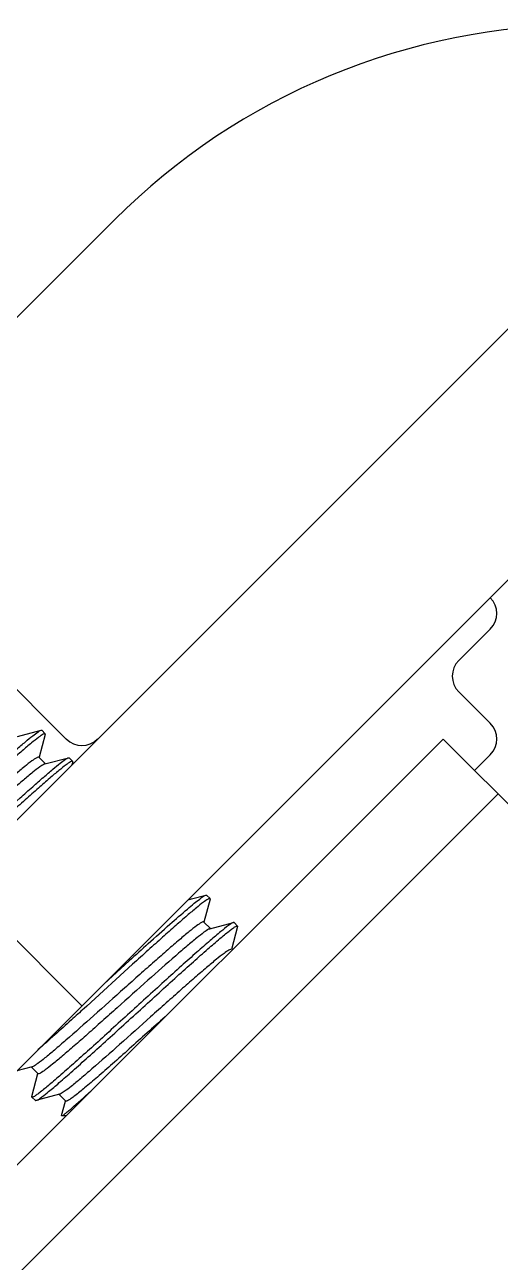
# Model space of a CAD drawing. Extents: x -409572 to -157272, y 600795 to 878326.
# Drawn here: x -394403.5 to -394294, y 807111 to 807395.9 of the extents above; entities that cross this region are included whole.
import ezdxf

# ---------------------------------------------------------------- set-up
doc = ezdxf.new("R2010")
doc.units = 0
doc.header["$LTSCALE"] = 1000
doc.header["$MEASUREMENT"] = 0
doc.layers.get('0').update_dxf_attribs({"linetype": 'CONTINUOUS'})

msp = doc.modelspace()

# ---------------------------------------------------------------- linework, layer by layer
for p, q in [((-394268.21, 807349.99), (-394473.44, 807144.76)), ((-394382.81, 807351.03), (-394430.06, 807303.78)), ((-394444.53, 807115.85), (-394263.8, 807296.57)), ((-394430.06, 807267.64), (-394393.92, 807231.5)), ((-394296.34, 807256.8), (-394303.57, 807249.57)), ((-394303.57, 807242.35), (-394296.34, 807235.12)), ((-394405.16, 807232.08), (-394399.71, 807233.52)), ((-394398.76, 807232.57), (-394400.18, 807227.3)), ((-394399.71, 807233.52), (-394399.56, 807233.51)), ((-394398.78, 807232.72), (-394399.56, 807233.51)), ((-395917.99, 805620.7), (-394307.2, 807231.49)), ((-394159.02, 807083.32), (-394307.2, 807231.49)), ((-394400.24, 807227.32), (-394398.7, 807225.79)), ((-394398.83, 807225.75), (-394393.39, 807227.2)), ((-394393.39, 807227.2), (-394393.24, 807227.19)), ((-394392.45, 807226.4), (-394393.24, 807227.19)), ((-394392.44, 807226.25), (-394392.62, 807225.58)), ((-394392.44, 807226.25), (-394392.45, 807226.4)), ((-394296.34, 807227.89), (-394299.97, 807224.27)), ((-394398.83, 807225.75), (-394399, 807225.69)), ((-395905.34, 805608.05), (-394294.55, 807218.85)), ((-394390.32, 807170.06), (-394419.23, 807198.97)), ((-394365.9, 807194.48), (-394365.12, 807194.68)), ((-394365.12, 807194.68), (-394361.77, 807195.58)), ((-394360.82, 807194.63), (-394362.23, 807189.36)), ((-394361.77, 807195.58), (-394361.62, 807195.57)), ((-394360.83, 807194.78), (-394361.62, 807195.57)), ((-394360.82, 807194.63), (-394360.83, 807194.78)), ((-394362.29, 807189.37), (-394360.76, 807187.84)), ((-394360.89, 807187.8), (-394355.44, 807189.25)), ((-394355.44, 807189.25), (-394355.54, 807189.22)), ((-394355.29, 807189.24), (-394355.44, 807189.25)), ((-394354.5, 807188.45), (-394355.29, 807189.24)), ((-394354.49, 807188.3), (-394355.91, 807183.03)), ((-394354.5, 807188.45), (-394354.49, 807188.3)), ((-394385.21, 807175.17), (-394379.43, 807180.42)), ((-394378.64, 807179.64), (-394389.21, 807170.01)), ((-394389.21, 807170.01), (-394389.81, 807169.47)), ((-394401.77, 807156.02), (-394405.3, 807155.07)), ((-394400.37, 807154.45), (-394401.9, 807155.98)), ((-394401.83, 807149.19), (-394400.43, 807154.47)), ((-394401.82, 807149.04), (-394401.83, 807149.19)), ((-394401.03, 807148.25), (-394401.82, 807149.04)), ((-394395.45, 807149.7), (-394400.88, 807148.24)), ((-394394.05, 807148.13), (-394395.58, 807149.66)), ((-394395.32, 807149.74), (-394395.45, 807149.7)), ((-394401.03, 807148.25), (-394400.88, 807148.24)), ((-394394.98, 807144.83), (-394394.1, 807148.14)), ((-394394.98, 807144.83), (-394394.95, 807144.76)), ((-394393.93, 807144.76), (-394394.95, 807144.76))]:
    msp.add_line(p, q)
for centre, radius, start, end in [((-394274.39, 807242.61), 153.33, 90.0086, 135), ((-394299.96, 807260.42), 5.11, 315, 45), ((-394299.96, 807245.96), 5.11, 135, 225), ((-394299.96, 807231.5), 5.11, 315, 45), ((-394390.31, 807235.12), 5.11, 225, 315), ((-393209.66, 805893.45), 1739.16, 132.07355, 132.2686)]:
    msp.add_arc(centre, radius, start, end)
for points, knots in [([(-394417.38, 807218.37), (-394415.21, 807220.34), (-394412.08, 807223.18), (-394408.1, 807226.73), (-394405.58, 807228.94), (-394403.46, 807230.75), (-394401.79, 807232.14), (-394400.61, 807233.01), (-394399.97, 807233.46), (-394399.71, 807233.52)], [0, 0, 0, 0, 0.377471, 0.543193, 0.688111, 0.808727, 0.902173, 0.966298, 1, 1, 1, 1]), ([(-394398.78, 807232.72), (-394398.81, 807232.76), (-394399.01, 807232.72), (-394399.29, 807232.57), (-394399.76, 807232.27), (-394400.65, 807231.61), (-394402.11, 807230.44), (-394404.23, 807228.64), (-394406.81, 807226.38), (-394409.8, 807223.73), (-394413.1, 807220.75), (-394415.4, 807218.66), (-394416.59, 807217.58)], [0, 0, 0, 0, 0.006773, 0.021185, 0.044126, 0.075641, 0.163702, 0.283196, 0.43092, 0.602853, 0.7943, 1, 1, 1, 1]), ([(-394398.76, 807232.57), (-394398.76, 807232.6), (-394398.74, 807232.65), (-394398.76, 807232.71), (-394398.78, 807232.72)], [0, 0, 0, 0, 0.601161, 1, 1, 1, 1]), ([(-394400.24, 807227.32), (-394400.28, 807227.36), (-394400.48, 807227.33), (-394400.99, 807227.06), (-394402.05, 807226.32), (-394403.67, 807225.04), (-394405.83, 807223.23), (-394408.44, 807220.99), (-394411.41, 807218.37), (-394414.66, 807215.48), (-394419.25, 807211.39), (-394424.84, 807206.37), (-394430.92, 807200.98), (-394435.26, 807197.22), (-394437.9, 807195.12), (-394438.88, 807194.4), (-394439.29, 807194.17)], [0, 0, 0, 0, 0.003304, 0.010111, 0.035617, 0.076659, 0.131985, 0.199788, 0.27782, 0.363483, 0.453918, 0.636961, 0.802699, 0.929211, 0.972307, 1, 1, 1, 1]), ([(-394411.06, 807212.05), (-394408.89, 807214.02), (-394405.76, 807216.85), (-394401.77, 807220.41), (-394399.25, 807222.62), (-394397.14, 807224.43), (-394395.47, 807225.81), (-394394.28, 807226.68), (-394393.64, 807227.13), (-394393.39, 807227.2)], [0, 0, 0, 0, 0.37747, 0.543196, 0.688117, 0.808733, 0.902176, 0.966298, 1, 1, 1, 1]), ([(-394392.45, 807226.4), (-394392.49, 807226.44), (-394392.69, 807226.4), (-394393.17, 807226.13), (-394394.2, 807225.4), (-394395.78, 807224.12), (-394397.9, 807222.32), (-394400.48, 807220.06), (-394403.47, 807217.4), (-394406.78, 807214.43), (-394409.08, 807212.34), (-394410.27, 807211.26)], [0, 0, 0, 0, 0.006754, 0.021145, 0.075539, 0.16358, 0.283067, 0.430802, 0.602761, 0.794254, 1, 1, 1, 1]), ([(-394399, 807225.69), (-394399.36, 807225.53), (-394400.23, 807224.91), (-394401.81, 807223.69), (-394403.94, 807221.92), (-394407.67, 807218.71), (-394413.04, 807213.95), (-394418.71, 807208.87), (-394423.39, 807204.68), (-394426.74, 807201.7), (-394429.81, 807198.99), (-394432.51, 807196.66), (-394434.75, 807194.78), (-394436.43, 807193.44), (-394437.53, 807192.67), (-394438.06, 807192.39), (-394438.28, 807192.36), (-394438.32, 807192.4)], [0, 0, 0, 0, 0.022835, 0.061922, 0.116063, 0.18342, 0.348093, 0.533262, 0.625558, 0.713362, 0.793619, 0.863541, 0.920711, 0.963177, 0.989581, 0.996616, 1, 1, 1, 1]), ([(-394360.83, 807194.78), (-394360.87, 807194.81), (-394361.07, 807194.78), (-394361.55, 807194.51), (-394362.58, 807193.77), (-394364.16, 807192.5), (-394366.28, 807190.7), (-394368.86, 807188.44), (-394371.85, 807185.78), (-394375.15, 807182.8), (-394377.45, 807180.72), (-394378.64, 807179.64)], [0, 0, 0, 0, 0.006763, 0.021164, 0.075577, 0.163627, 0.283117, 0.430848, 0.602798, 0.794273, 1, 1, 1, 1]), ([(-394375.05, 807184.4), (-394373.39, 807185.89), (-394370.4, 807188.57), (-394366.87, 807191.66), (-394364.58, 807193.58), (-394363.34, 807194.58), (-394362.45, 807195.21), (-394361.96, 807195.52), (-394361.77, 807195.58)], [0, 0, 0, 0, 0.384776, 0.692129, 0.810102, 0.901533, 0.965023, 1, 1, 1, 1]), ([(-394355.54, 807189.22), (-394355.92, 807189.06), (-394356.86, 807188.36), (-394358.61, 807186.99), (-394361.03, 807184.92), (-394364.05, 807182.27), (-394367.56, 807179.13), (-394372.88, 807174.31), (-394378.42, 807169.26), (-394384.01, 807164.17), (-394388.01, 807160.54), (-394391.7, 807157.23), (-394394.93, 807154.37), (-394397.6, 807152.06), (-394399.46, 807150.53), (-394400.59, 807149.67), (-394401.18, 807149.27), (-394401.53, 807149.06), (-394401.78, 807148.99), (-394401.82, 807149.04)], [0, 0, 0, 0, 0.019907, 0.056634, 0.109025, 0.175256, 0.252981, 0.339436, 0.526014, 0.619485, 0.708622, 0.790247, 0.861456, 0.919721, 0.962993, 0.978527, 0.989825, 0.996867, 1, 1, 1, 1]), ([(-394362.29, 807189.37), (-394362.33, 807189.41), (-394362.54, 807189.38), (-394363.07, 807189.1), (-394364.15, 807188.34), (-394365.81, 807187.02), (-394368.03, 807185.16), (-394370.7, 807182.86), (-394373.75, 807180.18), (-394377.06, 807177.23), (-394381.72, 807173.07), (-394387.36, 807168.01), (-394392.73, 807163.25), (-394396.48, 807160.02), (-394398.63, 807158.21), (-394400.25, 807156.95), (-394401.16, 807156.3), (-394401.54, 807156.12)], [0, 0, 0, 0, 0.003359, 0.010322, 0.036444, 0.078464, 0.135055, 0.204313, 0.283873, 0.371008, 0.462723, 0.647233, 0.812247, 0.880232, 0.935318, 0.975657, 1, 1, 1, 1]), ([(-394400.88, 807148.24), (-394400.54, 807148.33), (-394399.67, 807149), (-394398.01, 807150.25), (-394395.66, 807152.26), (-394392.69, 807154.86), (-394389.19, 807157.98), (-394385.3, 807161.5), (-394381.14, 807165.28), (-394376.87, 807169.17), (-394372.62, 807173.04), (-394368.56, 807176.72), (-394364.82, 807180.09), (-394361.53, 807183.01), (-394358.8, 807185.36), (-394356.91, 807186.92), (-394355.76, 807187.81), (-394355.16, 807188.22), (-394354.81, 807188.42), (-394354.55, 807188.5), (-394354.5, 807188.45)], [0, 0, 0, 0, 0.017284, 0.051806, 0.102517, 0.167622, 0.244771, 0.331162, 0.423655, 0.518881, 0.613376, 0.703697, 0.786559, 0.85895, 0.918246, 0.962316, 0.97814, 0.989652, 0.996821, 1, 1, 1, 1]), ([(-394361.15, 807187.7), (-394361.53, 807187.5), (-394362.45, 807186.84), (-394364.08, 807185.57), (-394366.24, 807183.76), (-394370, 807180.52), (-394375.36, 807175.76), (-394381, 807170.71), (-394385.64, 807166.55), (-394388.95, 807163.61), (-394391.99, 807160.94), (-394394.65, 807158.64), (-394396.86, 807156.8), (-394398.51, 807155.48), (-394399.6, 807154.72), (-394400.12, 807154.44), (-394400.33, 807154.41), (-394400.37, 807154.45)], [0, 0, 0, 0, 0.024785, 0.065489, 0.120851, 0.189019, 0.354131, 0.538447, 0.629993, 0.716932, 0.79629, 0.865354, 0.921777, 0.963666, 0.989706, 0.996648, 1, 1, 1, 1]), ([(-394355.96, 807183.05), (-394356.01, 807183.09), (-394356.22, 807183.05), (-394356.75, 807182.77), (-394357.86, 807181.99), (-394359.55, 807180.64), (-394361.81, 807178.75), (-394364.53, 807176.4), (-394367.62, 807173.68), (-394370.98, 807170.69), (-394375.69, 807166.48), (-394381.36, 807161.39), (-394386.74, 807156.62), (-394390.46, 807153.43), (-394392.57, 807151.68), (-394394.12, 807150.49), (-394394.98, 807149.89), (-394395.32, 807149.74)], [0, 0, 0, 0, 0.003398, 0.010478, 0.037053, 0.07979, 0.137309, 0.207632, 0.28831, 0.376519, 0.469165, 0.65473, 0.819193, 0.88617, 0.939738, 0.978071, 1, 1, 1, 1]), ([(-394389.81, 807169.47), (-394390.78, 807168.59), (-394394.3, 807165.4), (-394397.84, 807162.22), (-394400.42, 807159.96)], [0, 0, 0, 0, 0.277319, 1, 1, 1, 1]), ([(-394371.15, 807167.54), (-394372.54, 807166.3), (-394375.29, 807163.84), (-394379.33, 807160.22), (-394383.14, 807156.83), (-394386.56, 807153.83), (-394389.43, 807151.38), (-394391.44, 807149.74), (-394392.68, 807148.8), (-394393.33, 807148.37), (-394393.72, 807148.15), (-394394, 807148.08), (-394394.05, 807148.13)], [0, 0, 0, 0, 0.185176, 0.368093, 0.540254, 0.693667, 0.821232, 0.91709, 0.95173, 0.977016, 0.992838, 1, 1, 1, 1]), ([(-394394.95, 807144.76), (-394394.87, 807144.76), (-394394.64, 807144.91), (-394394.23, 807145.19), (-394393.62, 807145.7), (-394392.42, 807146.7), (-394390.5, 807148.41), (-394388.87, 807149.9), (-394387.94, 807150.75)], [0, 0, 0, 0, 0.02649, 0.082132, 0.167164, 0.280982, 0.590769, 1, 1, 1, 1])]:
    msp.add_open_spline(points, degree=3, knots=knots)
for points in [[(-394360.89, 807187.8), (-394360.98, 807187.78), (-394361.06, 807187.74), (-394361.15, 807187.7)], [(-394401.54, 807156.12), (-394401.61, 807156.08), (-394401.69, 807156.04), (-394401.77, 807156.02)]]:
    msp.add_open_spline(points, degree=3)

doc.saveas('drawing.dxf')
